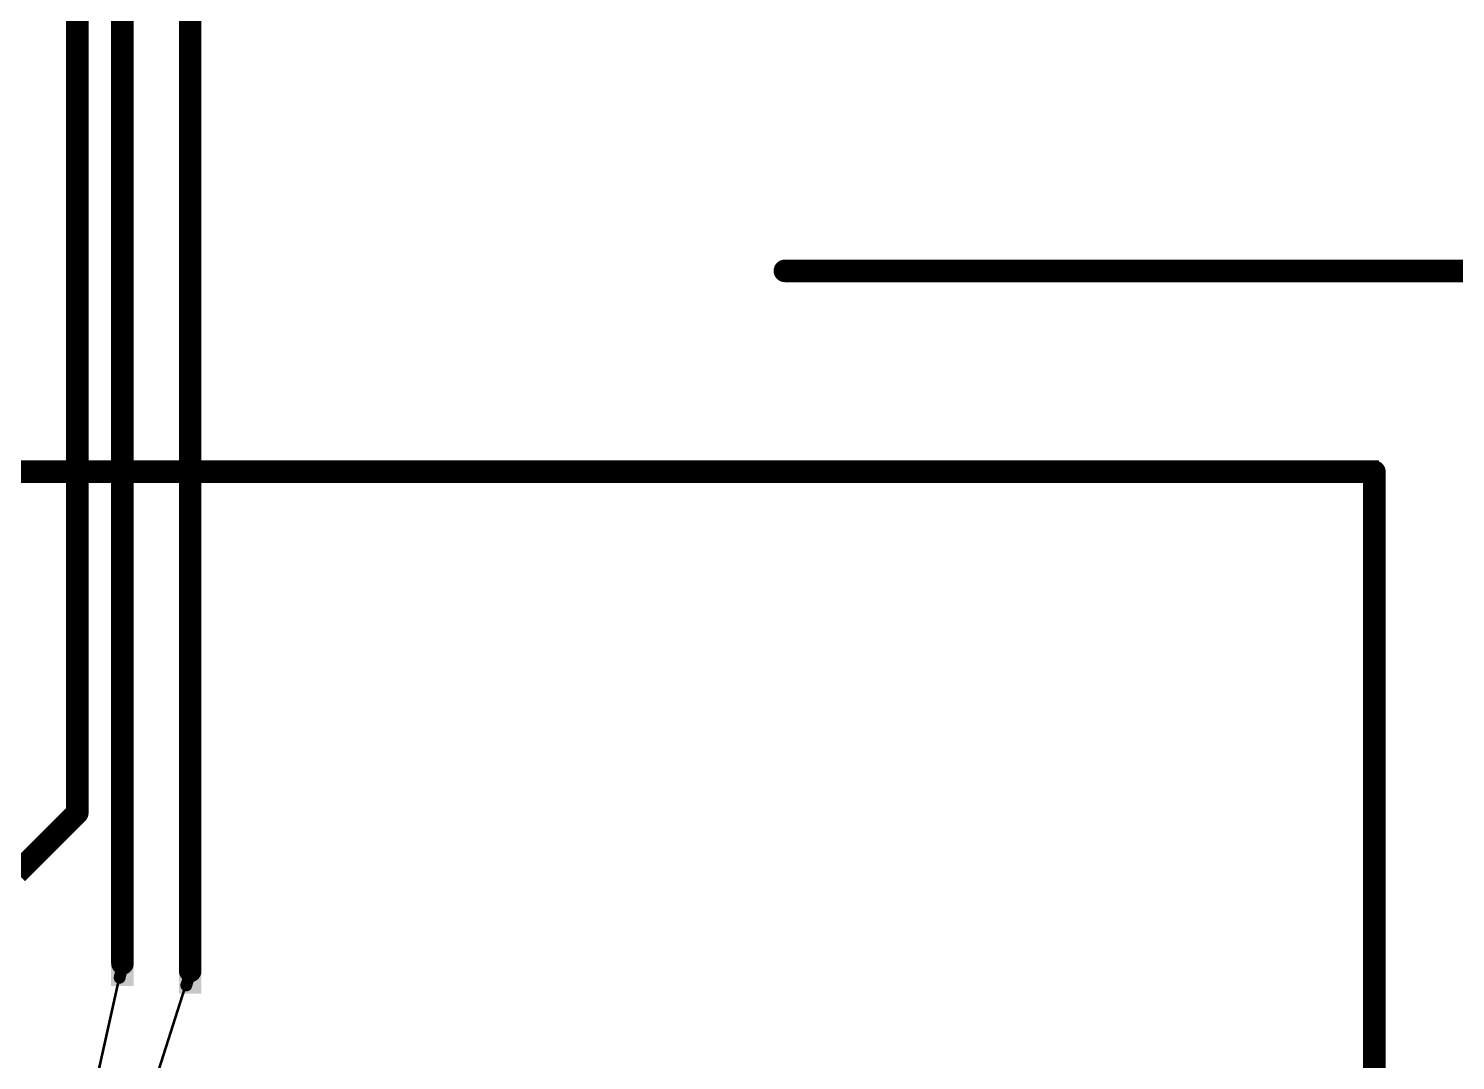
# Model space of a CAD drawing. Extents: x -12 to 108, y -5 to 75.
# Drawn here: x 64.62 to 74.25, y 41.28 to 48.24 of the extents above; entities that cross this region are included whole.
import ezdxf

# ---------------------------------------------------------------- set-up
doc = ezdxf.new("R2010")
doc.units = 0
doc.header["$MEASUREMENT"] = 0
doc.layers.get('0').update_dxf_attribs({"linetype": 'CONTINUOUS'})
for name, color, linetype in [('1', 12, 'CONTINUOUS'), ('Filler', 250, 'CONTINUOUS'), ('IOs', 250, 'CONTINUOUS'), ('Sbp1', 5, 'CONTINUOUS')]:
    doc.layers.add(name, color=color, linetype=linetype)

# ---------------------------------------------------------------- blocks, each defined once
blk = doc.blocks.new('RECT')
blk.add_solid([(-0.5, -0.5), (0.5, -0.5), (-0.5, 0.5), (0.5, 0.5)])
blk = doc.blocks.new('ROUND_19')
at = {"const_width": 0.025}
blk.add_lwpolyline([(-0.0125, 0, 1), (0.0125, 0, 1)], format="xyb", close=True, dxfattribs=at)

msp = doc.modelspace()

# ---------------------------------------------------------------- linework, layer by layer
at = {"layer": '1', "const_width": 0.1524}
for points in [[(64.9478, 59.5623), (64.9478, 42.9514)], [(65.2526, 41.9354), (65.2526, 59.436)], [(65.7098, 41.8846), (65.7098, 58.1914)], [(69.723, 46.609), (83.185, 46.609)], [(64.9478, 42.9514), (64.5414, 42.545)]]:
    msp.add_lwpolyline(points, dxfattribs=at)
at = {"layer": '1', "const_width": 0.0762}
for points in [[(69.723, 46.6471, 1), (69.723, 46.5709)], [(64.9097, 42.9514, 1), (64.9859, 42.9514)], [(64.9747, 42.9245, 1), (64.9209, 42.9783)], [(65.2145, 41.9354, 1), (65.2907, 41.9354)], [(65.6717, 41.8846, 1), (65.7479, 41.8846)]]:
    msp.add_lwpolyline(points, format="xyb", dxfattribs=at)
at = {"layer": 'Filler', "const_width": 0.1524}
for points in [[(73.73223, 45.25363), (55.41223, 45.25363)], [(73.7014, 26.9334), (73.7014, 45.2534)]]:
    msp.add_lwpolyline(points, dxfattribs=at)
at = {"layer": 'Filler', "const_width": 0.0762}
for points in [[(73.7395, 45.2534, 1), (73.6633, 45.2534)], [(73.7014, 45.2153, 1), (73.7014, 45.2915)]]:
    msp.add_lwpolyline(points, format="xyb", dxfattribs=at)
at = {"layer": 'IOs', "transparency": 33554687, "const_width": 0.01778}
for points in [[(65.2526, 41.9354), (64.27472, 37.54207)], [(65.7098, 41.8846), (64.32657, 37.54034)]]:
    msp.add_lwpolyline(points, dxfattribs=at)
at = {"layer": 'Sbp1', "const_width": 0.08}
for points in [[(65.23356, 41.83901), (65.27127, 41.99403)], [(65.68342, 41.78723), (65.73287, 41.93891)]]:
    msp.add_lwpolyline(points, dxfattribs=at)

# ---------------------------------------------------------------- block references
at = {"layer": '1', "xscale": 0.3048, "yscale": 0.1524, "rotation": 270}
for p in [(65.2526, 41.9354), (65.7098, 41.8846)]:
    msp.add_blockref('RECT', p, dxfattribs=at)
at = {"layer": 'Sbp1', "xscale": 1.600000000000001, "yscale": 1.600000000000001, "zscale": 1.600000000000001}
for p, rotation in [((65.27127, 41.99403), 37.05002882377429), ((65.73287, 41.93891), 32.66669843272314), ((65.23356, 41.83901), 37.05002882377429), ((65.68342, 41.78723), 32.66669843272314)]:
    msp.add_blockref('ROUND_19', p, dxfattribs=dict(at, rotation=rotation))

doc.saveas('drawing.dxf')
